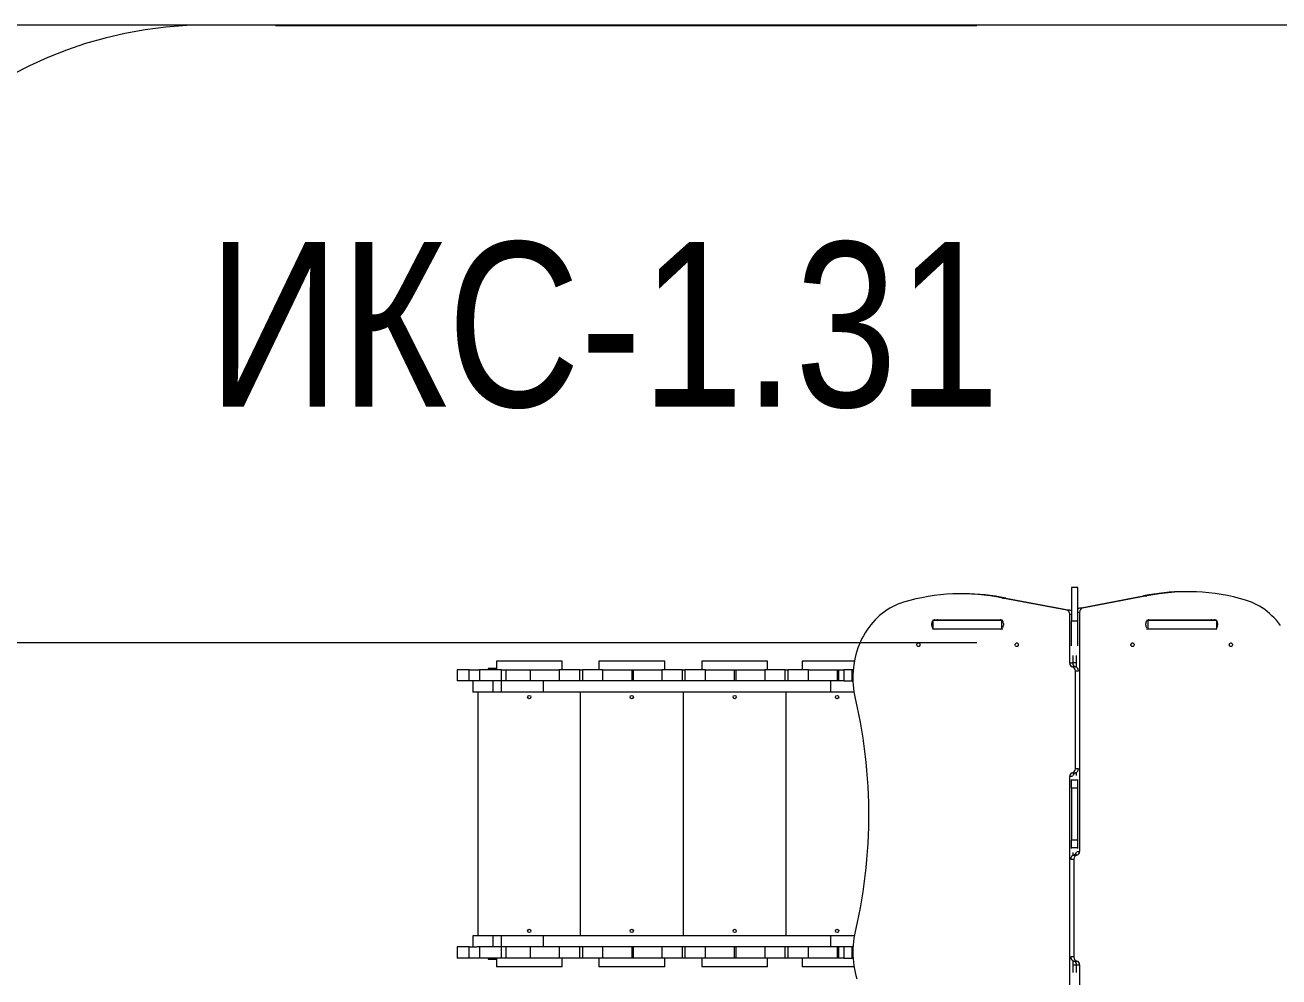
# Model space of a CAD drawing. Header units: millimetres. Extents: x -5431 to 4449, y -5103 to 3731.
# Drawn here: x -2385 to 661, y 1419 to 3731 of the extents above; entities that cross this region are included whole.
import ezdxf

# ---------------------------------------------------------------- set-up
doc = ezdxf.new("R2010")
doc.units = ezdxf.units.MM
for name, color, linetype in [('DiKom', 7, 'Continuous'), ('DIKOM_ЗОНА', 80, 'Continuous'), ('DIKOM_ОБЪЕКТ', 7, 'Continuous'), ('DIKOM_РАЗМЕР_ЗОНА', 7, 'Continuous'), ('DIKOM_РАЗМЕР_ОБЪЕКТА', 7, 'Continuous')]:
    doc.layers.add(name, color=color, linetype=linetype)
doc.styles.add('style1', font='arial.ttf', dxfattribs={"width": 0.8})
doc.dimstyles.new('1-50', dxfattribs={"dimtxt": 300, "dimasz": 200, "dimexe": 100, "dimexo": 0, "dimgap": 100, "dimtad": 1, "dimtxsty": 'style1', "dimcen": 200, "dimclrd": 7, "dimclre": 7, "dimclrt": 7, "dimadec": 1, "dimazin": 2, "dimtfac": 1, "dimtmove": 0, "dimatfit": 2, "dimfxl": 0, "dimlwd": 25, "dimlwe": 18, "dimarcsym": 0})

# ---------------------------------------------------------------- blocks, each defined once
blk = doc.blocks.new('*D10')
at = {"layer": 'Defpoints', "color": 0, "transparency": 16777216}
for p in [(-3301.1, 2230.5), (-72.6, 2230.5), (2787.9, -2269.5)]:
    blk.add_point(p, dxfattribs=at)
at = {"layer": 'DIKOM_РАЗМЕР_ОБЪЕКТА', "color": 7, "lineweight": 18, "transparency": 16777216}
for p, q in [((-72.6, 2230.5), (-3401.1, 2230.5)), ((2787.9, -2269.5), (-3401.1, -2269.5))]:
    blk.add_line(p, q, dxfattribs=at)
at = {"layer": 'DIKOM_РАЗМЕР_ОБЪЕКТА', "color": 7, "lineweight": 25, "transparency": 16777216}
blk.add_line((-3301.1, -2069.5), (-3301.1, 2030.5), dxfattribs=at)
at = {"layer": 'DIKOM_РАЗМЕР_ОБЪЕКТА', "color": 7, "transparency": 16777216}
for points in [[(-3334.5, 2030.5), (-3267.8, 2030.5), (-3301.1, 2230.5)], [(-3334.5, -2069.5), (-3267.8, -2069.5), (-3301.1, -2269.5)]]:
    blk.add_solid(points, dxfattribs=at)
at = {"layer": 'DIKOM_РАЗМЕР_ОБЪЕКТА', "color": 7, "transparency": 16777216, "insert": (-3554.3, -459.1), "char_height": 300, "attachment_point": 5, "rotation": 90, "style": 'style1'}
blk.add_mtext('4500', dxfattribs=at)
blk = doc.blocks.new('*D12')
at = {"layer": 'Defpoints', "color": 0, "transparency": 16777216}
for p in [(-4981.4, 3731.3), (686.9, 3731.3), (1506.1, -3768.7)]:
    blk.add_point(p, dxfattribs=at)
at = {"layer": 'DIKOM_РАЗМЕР_ЗОНА', "color": 7, "lineweight": 18, "transparency": 16777216}
for p, q in [((686.9, 3731.3), (-5081.4, 3731.3)), ((1506.1, -3768.7), (-5081.4, -3768.7))]:
    blk.add_line(p, q, dxfattribs=at)
at = {"layer": 'DIKOM_РАЗМЕР_ЗОНА', "color": 7, "lineweight": 25, "transparency": 16777216}
blk.add_line((-4981.4, -3568.7), (-4981.4, 3531.3), dxfattribs=at)
at = {"layer": 'DIKOM_РАЗМЕР_ЗОНА', "color": 7, "transparency": 16777216}
for points in [[(-5014.8, 3531.3), (-4948.1, 3531.3), (-4981.4, 3731.3)], [(-5014.8, -3568.7), (-4948.1, -3568.7), (-4981.4, -3768.7)]]:
    blk.add_solid(points, dxfattribs=at)
at = {"layer": 'DIKOM_РАЗМЕР_ЗОНА', "color": 7, "transparency": 16777216, "insert": (-5234.6, -428.9), "char_height": 300, "attachment_point": 5, "rotation": 90, "style": 'style1'}
blk.add_mtext('7500', dxfattribs=at)

msp = doc.modelspace()

# ---------------------------------------------------------------- linework, layer by layer
at = {"layer": 'DiKom'}
msp.add_line((-72.635, 3730.479), (-1776.93, 3730.479), dxfattribs=at)
at = {"layer": 'DIKOM_ЗОНА', "color": 3, "lineweight": 15}
msp.add_lwpolyline([(2697.165, 2789.454, 0.39726126), (1698.859, 3731.263), (-1940.969, 3731.263, 0.41421356), (-2940.969, 2731.263), (-2940.969, 2112.038, -0.32174975), (-3621.055, 1164.591)], format="xyb", dxfattribs=at)
at = {"layer": 'DIKOM_ОБЪЕКТ', "color": 7, "linetype": 'Continuous', "lineweight": 15}
for p, q in [((-102.816, 2350.01), (-110.316, 2350.01)), ((172.353, 2365.417), (157.353, 2365.417)), ((157.353, 2365.417), (157.353, 2284.242)), ((172.353, 2284.242), (172.353, 2365.417)), ((440.031, 2354.969), (432.531, 2354.969)), ((145.574, 2310.359), (-10.202, 2339.652)), ((-10.202, 2339.652), (-2.702, 2339.652)), ((-2.702, 2339.652), (153.074, 2310.359)), ((176.639, 2315.318), (332.417, 2344.611)), ((184.139, 2315.318), (176.639, 2315.318)), ((339.917, 2344.611), (184.139, 2315.318)), ((332.417, 2344.611), (339.917, 2344.611)), ((-180.603, 2286.145), (-179.534, 2286.145)), ((-179.534, 2286.145), (-179.534, 2265.145)), ((-179.534, 2286.145), (-12.802, 2286.145)), ((-174.707, 2286.895), (-15.791, 2286.895)), ((-12.802, 2286.145), (-12.802, 2265.145)), ((-12.802, 2286.145), (-9.747, 2286.145)), ((153.074, 2310.359), (145.574, 2310.359)), ((152.842, 2181.264), (152.842, 2300.489)), ((152.842, 2300.489), (157.353, 2300.489)), ((172.353, 2305.448), (176.871, 2305.448)), ((176.871, 2305.448), (176.873, 1723.988)), ((339.606, 2286.145), (342.86, 2286.145)), ((342.86, 2286.145), (342.86, 2265.145)), ((342.86, 2286.145), (509.252, 2286.145)), ((345.506, 2286.895), (504.422, 2286.895)), ((509.252, 2286.145), (509.252, 2265.145)), ((509.252, 2286.145), (510.322, 2286.145)), ((-182.501, 2273.395), (-182.501, 2277.895)), ((-180.646, 2277.895), (-182.501, 2277.895)), ((-182.501, 2273.395), (-180.646, 2273.395)), ((-180.646, 2283.234), (-180.646, 2268.056)), ((-180.603, 2265.145), (-179.534, 2265.145)), ((-179.534, 2265.145), (-12.802, 2265.145)), ((-15.791, 2264.395), (-174.707, 2264.395)), ((-169.257, 2264.712), (-169.257, 2265.145)), ((-140.911, 2265.145), (-140.911, 2264.395)), ((-85.639, 2264.395), (-85.639, 2265.145)), ((-12.802, 2265.145), (-9.747, 2265.145)), ((-7.997, 2277.895), (-7.997, 2273.395)), ((157.353, 2284.242), (172.353, 2284.242)), ((157.353, 2223.912), (157.353, 2284.242)), ((172.353, 2223.858), (172.353, 2284.242)), ((337.712, 2273.395), (337.712, 2277.895)), ((339.606, 2265.145), (342.86, 2265.145)), ((342.86, 2265.145), (509.252, 2265.145)), ((504.422, 2264.395), (345.506, 2264.395)), ((403.818, 2265.145), (403.818, 2264.395)), ((459.089, 2265.145), (459.089, 2264.395)), ((498.976, 2265.145), (498.976, 2264.713)), ((509.252, 2265.145), (510.322, 2265.145)), ((510.364, 2268.056), (510.364, 2283.234)), ((512.216, 2277.895), (510.364, 2277.895)), ((510.364, 2273.395), (512.216, 2273.395)), ((512.216, 2277.895), (512.216, 2273.395)), ((160.342, 2199.997), (160.342, 2181.264)), ((169.371, 2171.47), (169.371, 2199.961)), ((-1335.141, 2165.145), (-1335.141, 2138.145)), ((-1306.012, 2165.145), (-1335.141, 2165.145)), ((-1306.012, 2138.145), (-1306.012, 2165.145)), ((-1306.012, 2165.145), (-1280.825, 2165.145)), ((-1280.825, 2165.145), (-1280.825, 2138.145)), ((-1227.89, 2165.145), (-1280.825, 2165.145)), ((-1260.141, 2168.145), (-1260.141, 2165.145)), ((-1240.141, 2168.145), (-1260.141, 2168.145)), ((-1240.141, 2186.145), (-1240.141, 2165.145)), ((-1080.141, 2186.145), (-1240.141, 2186.145)), ((-1227.89, 2138.145), (-1227.89, 2165.145)), ((-1227.89, 2165.145), (-1217.102, 2165.145)), ((-1217.102, 2165.145), (-1217.102, 2138.145)), ((-1217.102, 2165.145), (-1158.191, 2165.145)), ((-1158.191, 2165.145), (-1158.191, 2138.145)), ((-1158.191, 2165.145), (-1087.141, 2165.145)), ((-1087.141, 2165.145), (-1087.141, 2138.145)), ((-1037.141, 2165.145), (-1087.141, 2165.145)), ((-1080.141, 2165.145), (-1080.141, 2186.145)), ((-1037.141, 2138.145), (-1037.141, 2165.145)), ((-1037.141, 2165.145), (-1031.141, 2165.145)), ((-1031.141, 2165.145), (-1031.141, 2138.145)), ((-981.141, 2165.145), (-1031.141, 2165.145)), ((-991.141, 2186.145), (-991.141, 2165.145)), ((-831.141, 2186.145), (-991.141, 2186.145)), ((-981.141, 2138.145), (-981.141, 2165.145)), ((-981.141, 2165.145), (-911.141, 2165.145)), ((-911.141, 2165.145), (-911.141, 2138.145)), ((-911.141, 2165.145), (-908.141, 2165.145)), ((-908.141, 2165.145), (-908.141, 2138.145)), ((-908.141, 2165.145), (-838.141, 2165.145)), ((-838.141, 2165.145), (-838.141, 2138.145)), ((-788.141, 2165.145), (-838.141, 2165.145)), ((-831.141, 2165.145), (-831.141, 2186.145)), ((-788.141, 2138.145), (-788.141, 2165.145)), ((-788.141, 2165.145), (-782.141, 2165.145)), ((-782.141, 2165.145), (-782.141, 2138.145)), ((-732.141, 2165.145), (-782.141, 2165.145)), ((-741.141, 2186.145), (-741.141, 2165.145)), ((-581.141, 2186.145), (-741.141, 2186.145)), ((-732.141, 2138.145), (-732.141, 2165.145)), ((-732.141, 2165.145), (-662.141, 2165.145)), ((-662.141, 2165.145), (-662.141, 2138.145)), ((-662.141, 2165.145), (-658.141, 2165.145)), ((-658.141, 2165.145), (-658.141, 2138.145)), ((-658.141, 2165.145), (-588.141, 2165.145)), ((-588.141, 2165.145), (-588.141, 2138.145)), ((-538.141, 2165.145), (-588.141, 2165.145)), ((-581.141, 2165.145), (-581.141, 2186.145)), ((-538.141, 2138.145), (-538.141, 2165.145)), ((-538.141, 2165.145), (-532.141, 2165.145)), ((-532.141, 2165.145), (-532.141, 2138.145)), ((-482.141, 2165.145), (-532.141, 2165.145)), ((-496.92, 2186.145), (-496.92, 2165.145)), ((-370.361, 2186.145), (-496.92, 2186.145)), ((-482.141, 2138.145), (-482.141, 2165.145)), ((-482.141, 2165.145), (-412.141, 2165.145)), ((-412.141, 2165.145), (-412.141, 2138.145)), ((-412.141, 2165.145), (-409.141, 2165.145)), ((-409.141, 2165.145), (-409.141, 2138.145)), ((-409.141, 2165.145), (-395.599, 2165.145)), ((-395.599, 2165.145), (-395.599, 2138.145)), ((-375.423, 2165.145), (-395.599, 2165.145)), ((-375.423, 2138.145), (-375.423, 2165.145)), ((-373.288, 2165.145), (-375.423, 2165.145)), ((160.342, 2181.264), (152.842, 2181.264)), ((166.906, 2172.377), (159.406, 2172.377)), ((169.371, 2182.444), (160.342, 2182.444)), ((-1306.012, 2138.145), (-1335.141, 2138.145)), ((-1287.494, 2138.145), (-1306.012, 2138.145)), ((-1297.034, 2138.145), (-1297.034, 2111.145)), ((-1296.386, 2111.145), (-1296.386, 2138.145)), ((-1247.728, 2138.145), (-1287.494, 2138.145)), ((-1247.728, 2111.145), (-1247.728, 2138.145)), ((-1227.6, 2138.145), (-1247.728, 2138.145)), ((-1227.6, 2111.145), (-1227.6, 2138.145)), ((-1125.731, 2138.145), (-1227.6, 2138.145)), ((-1125.731, 2111.145), (-1125.731, 2138.145)), ((-427.686, 2138.145), (-1125.731, 2138.145)), ((-427.686, 2111.145), (-427.686, 2138.145)), ((-394.805, 2138.145), (-427.686, 2138.145)), ((-394.805, 2138.145), (-375.423, 2138.145)), ((-374.047, 2138.145), (-375.423, 2138.145)), ((166.699, 1925.063), (166.699, 2162.502)), ((166.699, 2162.502), (174.096, 2162.502)), ((-1296.386, 2111.145), (-1297.034, 2111.145)), ((-1247.728, 2111.145), (-1296.386, 2111.145)), ((-1285.141, 2111.145), (-1285.141, 1519.145)), ((-1227.6, 2111.145), (-1247.728, 2111.145)), ((-1125.731, 2111.145), (-1227.6, 2111.145)), ((-427.686, 2111.145), (-1125.731, 2111.145)), ((-1036.141, 2111.145), (-1036.141, 1519.145)), ((-786.141, 2111.145), (-786.141, 1519.145)), ((-537.141, 2111.145), (-537.141, 1519.145)), ((-371.459, 2111.145), (-427.686, 2111.145)), ((174.199, 1925.063), (166.699, 1925.063)), ((152.844, 1324.841), (152.842, 1906.302)), ((159.924, 1906.302), (152.842, 1906.302)), ((157.353, 1897.585), (157.353, 1898.676)), ((172.353, 1897.585), (157.353, 1897.585)), ((157.353, 1877.541), (157.353, 1897.585)), ((159.406, 1915.189), (166.906, 1915.189)), ((169.372, 1914.675), (165.279, 1914.675)), ((169.372, 1908.441), (169.372, 1916.096)), ((172.353, 1897.585), (172.353, 1898.7)), ((172.353, 1877.541), (172.353, 1897.585)), ((172.353, 1877.541), (157.353, 1877.541)), ((157.353, 1877.541), (157.353, 1752.749)), ((172.353, 1752.749), (172.353, 1877.541)), ((157.353, 1752.749), (172.353, 1752.749)), ((157.353, 1732.705), (157.353, 1752.749)), ((172.353, 1732.705), (172.353, 1752.749)), ((172.353, 1732.705), (157.353, 1732.705)), ((157.353, 1731.615), (157.353, 1732.705)), ((160.343, 1721.868), (160.343, 1714.193)), ((164.436, 1715.615), (160.343, 1715.615)), ((170.309, 1715.101), (162.809, 1715.101)), ((169.794, 1723.988), (176.873, 1723.988)), ((172.353, 1731.588), (172.353, 1732.705)), ((155.516, 1705.226), (163.016, 1705.226)), ((163.016, 1705.226), (163.016, 1467.787)), ((-1297.034, 1519.145), (-1297.034, 1492.145)), ((-1296.386, 1519.145), (-1297.034, 1519.145)), ((-1296.386, 1492.145), (-1296.386, 1519.145)), ((-1247.728, 1519.145), (-1296.386, 1519.145)), ((-1247.728, 1492.145), (-1247.728, 1519.145)), ((-1227.6, 1519.145), (-1247.728, 1519.145)), ((-1227.6, 1492.145), (-1227.6, 1519.145)), ((-1125.731, 1519.145), (-1227.6, 1519.145)), ((-1125.731, 1492.145), (-1125.731, 1519.145)), ((-427.686, 1519.145), (-1125.731, 1519.145)), ((-427.686, 1492.145), (-427.686, 1519.145)), ((-370.61, 1519.145), (-427.686, 1519.145)), ((-1335.141, 1492.145), (-1335.141, 1465.145)), ((-1306.012, 1492.145), (-1335.141, 1492.145)), ((-1306.012, 1465.145), (-1335.141, 1465.145)), ((-1306.012, 1465.145), (-1306.012, 1492.145)), ((-1306.012, 1492.145), (-1287.494, 1492.145)), ((-1280.825, 1465.145), (-1306.012, 1465.145)), ((-1247.728, 1492.145), (-1287.494, 1492.145)), ((-1280.825, 1492.145), (-1280.825, 1465.145)), ((-1227.89, 1465.145), (-1280.825, 1465.145)), ((-1260.141, 1465.145), (-1260.141, 1462.145)), ((-1227.6, 1492.145), (-1247.728, 1492.145)), ((-1240.141, 1465.145), (-1240.141, 1444.145)), ((-1227.89, 1465.145), (-1227.89, 1492.145)), ((-1217.102, 1465.145), (-1227.89, 1465.145)), ((-1125.731, 1492.145), (-1227.6, 1492.145)), ((-1217.102, 1492.145), (-1217.102, 1465.145)), ((-1158.191, 1465.145), (-1217.102, 1465.145)), ((-1158.191, 1492.145), (-1158.191, 1465.145)), ((-1087.141, 1465.145), (-1158.191, 1465.145)), ((-427.686, 1492.145), (-1125.731, 1492.145)), ((-1087.141, 1492.145), (-1087.141, 1465.145)), ((-1037.141, 1465.145), (-1087.141, 1465.145)), ((-1080.141, 1444.145), (-1080.141, 1465.145)), ((-1037.141, 1465.145), (-1037.141, 1492.145)), ((-1031.141, 1465.145), (-1037.141, 1465.145)), ((-1031.141, 1492.145), (-1031.141, 1465.145)), ((-981.141, 1465.145), (-1031.141, 1465.145)), ((-991.141, 1465.145), (-991.141, 1444.145)), ((-981.141, 1465.145), (-981.141, 1492.145)), ((-911.141, 1465.145), (-981.141, 1465.145)), ((-911.141, 1492.145), (-911.141, 1465.145)), ((-908.141, 1465.145), (-911.141, 1465.145)), ((-908.141, 1492.145), (-908.141, 1465.145)), ((-838.141, 1465.145), (-908.141, 1465.145)), ((-838.141, 1492.145), (-838.141, 1465.145)), ((-788.141, 1465.145), (-838.141, 1465.145)), ((-831.141, 1444.145), (-831.141, 1465.145)), ((-788.141, 1465.145), (-788.141, 1492.145)), ((-782.141, 1465.145), (-788.141, 1465.145)), ((-782.141, 1492.145), (-782.141, 1465.145)), ((-732.141, 1465.145), (-782.141, 1465.145)), ((-741.141, 1465.145), (-741.141, 1444.145)), ((-732.141, 1465.145), (-732.141, 1492.145)), ((-662.141, 1465.145), (-732.141, 1465.145)), ((-662.141, 1492.145), (-662.141, 1465.145)), ((-658.141, 1465.145), (-662.141, 1465.145)), ((-658.141, 1492.145), (-658.141, 1465.145)), ((-588.141, 1465.145), (-658.141, 1465.145)), ((-588.141, 1492.145), (-588.141, 1465.145)), ((-538.141, 1465.145), (-588.141, 1465.145)), ((-581.141, 1444.145), (-581.141, 1465.145)), ((-538.141, 1465.145), (-538.141, 1492.145)), ((-532.141, 1465.145), (-538.141, 1465.145)), ((-532.141, 1492.145), (-532.141, 1465.145)), ((-482.141, 1465.145), (-532.141, 1465.145)), ((-496.92, 1465.145), (-496.92, 1444.145)), ((-482.141, 1465.145), (-482.141, 1492.145)), ((-412.141, 1465.145), (-482.141, 1465.145)), ((-394.805, 1492.145), (-427.686, 1492.145)), ((-412.141, 1492.145), (-412.141, 1465.145)), ((-409.141, 1465.145), (-412.141, 1465.145)), ((-409.141, 1492.145), (-409.141, 1465.145)), ((-395.599, 1465.145), (-409.141, 1465.145)), ((-395.599, 1492.145), (-395.599, 1465.145)), ((-395.599, 1465.145), (-375.423, 1465.145)), ((-375.423, 1492.145), (-394.805, 1492.145)), ((-375.423, 1465.145), (-375.423, 1492.145)), ((-373.825, 1492.145), (-375.423, 1492.145)), ((-373.678, 1465.145), (-375.423, 1465.145)), ((163.016, 1467.787), (155.623, 1467.787)), ((-1260.141, 1462.145), (-1240.141, 1462.145)), ((-1080.141, 1444.145), (-1240.141, 1444.145)), ((-831.141, 1444.145), (-991.141, 1444.145)), ((-581.141, 1444.145), (-741.141, 1444.145)), ((-371.242, 1444.145), (-496.92, 1444.145)), ((160.344, 1458.82), (160.344, 1430.285)), ((169.373, 1447.845), (160.344, 1447.845)), ((162.809, 1457.913), (170.309, 1457.913)), ((169.373, 1449.026), (176.873, 1449.026)), ((169.373, 1430.337), (169.373, 1449.026)), ((176.873, 1449.026), (176.873, 1329.801))]:
    msp.add_line(p, q, dxfattribs=at)
at = {"layer": 'DIKOM_ОБЪЕКТ', "color": 7, "linetype": 'Continuous', "lineweight": 15, "flags": 128}
for points in [[(-250.621, 2329.505), (-257.591, 2327.244), (-264.468, 2324.632), (-271.24, 2321.673), (-277.892, 2318.373), (-284.411, 2314.738), (-290.786, 2310.775), (-297.004, 2306.493), (-303.053, 2301.899), (-308.921, 2297.002), (-314.597, 2291.811), (-320.069, 2286.338), (-325.328, 2280.591), (-330.362, 2274.584), (-335.163, 2268.326), (-339.721, 2261.83), (-344.027, 2255.11), (-348.072, 2248.177), (-351.85, 2241.045), (-355.352, 2233.728), (-358.573, 2226.241), (-361.505, 2218.597), (-364.142, 2210.811), (-366.481, 2202.899), (-368.516, 2194.876), (-370.243, 2186.758), (-371.66, 2178.559), (-372.763, 2170.297), (-373.549, 2161.986), (-374.019, 2153.644), (-374.17, 2145.286), (-374.003, 2136.928), (-373.517, 2128.587), (-372.715, 2120.278), (-371.596, 2112.019), (-370.164, 2103.824), (-368.421, 2095.71)], [(664.878, 2273.285), (660.078, 2279.543), (655.043, 2285.551), (649.784, 2291.297), (644.312, 2296.771), (638.636, 2301.961), (632.768, 2306.858), (626.72, 2311.452), (620.502, 2315.735), (614.127, 2319.697), (607.607, 2323.332), (600.955, 2326.632), (594.184, 2329.592), (587.306, 2332.204), (580.336, 2334.464)], [(-218.571, 2226.145), (-218.417, 2227.384), (-217.966, 2228.524), (-217.256, 2229.47), (-216.343, 2230.147), (-215.303, 2230.5), (-214.218, 2230.5), (-213.178, 2230.147), (-212.265, 2229.47), (-211.555, 2228.524), (-211.104, 2227.384), (-210.95, 2226.145), (-211.104, 2224.905), (-211.555, 2223.766), (-212.265, 2222.82), (-213.178, 2222.142), (-214.218, 2221.79), (-215.303, 2221.79), (-216.343, 2222.142), (-217.256, 2222.82), (-217.966, 2223.766), (-218.417, 2224.905), (-218.571, 2226.145)], [(-211.01, 2226.926), (-211.071, 2226.145), (-211.01, 2225.364)], [(20.452, 2226.145), (20.606, 2227.384), (21.057, 2228.524), (21.767, 2229.47), (22.679, 2230.147), (23.72, 2230.5), (24.805, 2230.5), (25.845, 2230.147), (26.758, 2229.47), (27.468, 2228.524), (27.919, 2227.384), (28.073, 2226.145), (27.919, 2224.905), (27.468, 2223.766), (26.758, 2222.82), (25.845, 2222.142), (24.805, 2221.79), (23.72, 2221.79), (22.679, 2222.142), (21.767, 2222.82), (21.057, 2223.766), (20.606, 2224.905), (20.452, 2226.145)], [(28.012, 2226.926), (27.952, 2226.145), (28.012, 2225.364)], [(309.263, 2226.145), (309.109, 2224.905), (308.658, 2223.766), (307.948, 2222.82), (307.036, 2222.142), (305.995, 2221.79), (304.91, 2221.79), (303.87, 2222.142), (302.957, 2222.82), (302.247, 2223.766), (301.797, 2224.905), (301.642, 2226.145), (301.797, 2227.384), (302.247, 2228.524), (302.957, 2229.47), (303.87, 2230.147), (304.91, 2230.5), (305.995, 2230.5), (307.036, 2230.147), (307.948, 2229.47), (308.658, 2228.524), (309.109, 2227.384), (309.263, 2226.145)], [(301.703, 2225.364), (301.763, 2226.145), (301.703, 2226.926)], [(548.286, 2226.145), (548.132, 2224.905), (547.681, 2223.766), (546.971, 2222.82), (546.059, 2222.142), (545.018, 2221.79), (543.933, 2221.79), (542.893, 2222.142), (541.98, 2222.82), (541.27, 2223.766), (540.82, 2224.905), (540.665, 2226.145), (540.82, 2227.384), (541.27, 2228.524), (541.98, 2229.47), (542.893, 2230.147), (543.933, 2230.5), (545.018, 2230.5), (546.059, 2230.147), (546.971, 2229.47), (547.681, 2228.524), (548.132, 2227.384), (548.286, 2226.145)], [(540.726, 2225.364), (540.786, 2226.145), (540.726, 2226.926)], [(-368.421, 2095.71), (-364.09, 2076.603), (-360.063, 2057.407), (-356.34, 2038.13), (-352.922, 2018.778), (-349.812, 1999.356), (-347.01, 1979.873), (-344.517, 1960.333), (-342.334, 1940.744), (-340.461, 1921.112), (-338.9, 1901.444), (-337.65, 1881.746), (-336.712, 1862.025), (-336.086, 1842.288), (-335.774, 1822.54), (-335.774, 1802.79), (-336.086, 1783.042), (-336.712, 1763.305), (-337.65, 1743.584), (-338.9, 1723.886), (-340.461, 1704.218), (-342.334, 1684.586), (-344.517, 1664.997), (-347.01, 1645.457), (-349.812, 1625.974), (-352.922, 1606.552), (-356.34, 1587.2), (-360.063, 1567.923), (-364.09, 1548.727), (-368.421, 1529.62)], [(-368.421, 1529.62), (-370.164, 1521.506), (-371.596, 1513.311), (-372.715, 1505.052), (-373.517, 1496.743), (-374.003, 1488.402), (-374.17, 1480.044), (-374.019, 1471.686), (-373.549, 1463.344), (-372.763, 1455.033), (-371.66, 1446.771), (-370.243, 1438.572), (-368.516, 1430.454), (-366.481, 1422.431), (-364.142, 1414.519)]]:
    msp.add_lwpolyline(points, dxfattribs=at)
at = {"layer": 'DIKOM_ОБЪЕКТ', "color": 7, "linetype": 'Continuous', "lineweight": 15}
for centre in [(-1160.141, 2099.145), (-911.141, 2099.145), (-661.141, 2099.145), (-412.141, 2099.145), (-1160.141, 1531.145), (-911.141, 1531.145), (-661.141, 1531.145), (-412.141, 1531.145)]:
    msp.add_circle(centre, 4, dxfattribs=at)
for centre, radius, start, end in [((-110.37, 1859.721), 490.273, 78.210894, 106.622655), ((-102.913, 1860.074), 489.936, 78.197504, 89.988649), ((432.628, 1865.03), 489.94, 90.011393, 101.802446), ((440.085, 1864.679), 490.275, 73.377378, 101.789048), ((178.268, 2307.187), 8.293, 101.332277, 135.502284), ((186.538, 2305.94), 9.68, 104.350573, 182.913713), ((-174.68, 2279.939), 6.956, 90.223077, 116.852301), ((-167.179, 2279.937), 6.958, 90.225712, 116.849417), ((-15.819, 2279.937), 6.958, 63.150411, 89.774336), ((143.175, 2300.981), 9.68, 357.086341, 75.649482), ((151.445, 2302.229), 8.292, 44.559805, 78.669557), ((345.534, 2279.937), 6.958, 90.225606, 116.849647), ((496.895, 2279.937), 6.958, 63.150353, 89.774269), ((504.395, 2279.937), 6.958, 63.150583, 89.774288), ((-172.686, 2277.979), 9.815, 143.767369, 180.491055), ((-172.686, 2273.311), 9.815, 179.509112, 216.232632), ((-174.679, 2271.354), 6.959, 243.153961, 269.771697), ((-167.179, 2271.355), 6.961, 243.156847, 269.769061), ((-15.819, 2271.355), 6.961, 270.230891, 296.843326), ((-17.841, 2277.974), 9.845, 359.540309, 34.691712), ((-17.841, 2273.316), 9.845, 325.308286, 0.459523), ((347.528, 2277.979), 9.816, 143.807513, 180.48996), ((347.528, 2273.311), 9.816, 179.510208, 216.192489), ((345.534, 2271.355), 6.96, 243.156616, 269.769167), ((496.894, 2271.355), 6.96, 270.230958, 296.843383), ((504.394, 2271.355), 6.961, 270.230939, 296.843153), ((502.4, 2277.979), 9.816, 359.51004, 36.192487), ((502.4, 2273.311), 9.816, 323.807511, 0.489792), ((-206.001, 2226.145), 5.067, 171.244267, 188.755733), ((33.02, 2226.145), 5.065, 171.245419, 188.754581), ((296.7, 2226.145), 5.064, 351.127481, 8.872519), ((535.723, 2226.145), 5.064, 351.127481, 8.872519), ((161.538, 2180.819), 8.707, 177.07112, 255.824177), ((157.037, 2162.997), 9.675, 357.071001, 75.824338), ((169.038, 2180.819), 8.707, 177.071121, 255.824114), ((164.537, 2162.997), 9.675, 357.070989, 75.824406), ((157.037, 1924.569), 9.675, 284.175854, 2.92896), ((164.537, 1924.569), 9.675, 284.175886, 2.928928), ((161.538, 1906.747), 8.707, 104.175821, 182.929144), ((168.924, 1906.926), 8.505, 103.7275, 171.944249), ((165.178, 1705.721), 9.675, 104.175799, 182.928932), ((160.792, 1723.362), 8.504, 283.723965, 351.86073), ((172.678, 1705.721), 9.675, 104.175901, 182.928857), ((168.177, 1723.543), 8.707, 284.175807, 2.929096), ((165.178, 1467.293), 9.675, 177.071041, 255.824382), ((172.678, 1467.293), 9.675, 177.071092, 255.824359), ((160.677, 1449.471), 8.707, 357.0712, 75.824097), ((168.177, 1449.471), 8.707, 357.0712, 75.824097)]:
    msp.add_arc(centre, radius, start, end, dxfattribs=at)

# ---------------------------------------------------------------- texts
at = {"layer": 'DiKom', "insert": (-1940.969, 3204.048), "char_height": 400, "width": 5405.47657, "attachment_point": 1, "style": 'style1'}
msp.add_mtext('ИКС-1.31', dxfattribs=at)

# ---------------------------------------------------------------- dimensions: what is measured, and where the dimension line sits
at = {"layer": 'DIKOM_РАЗМЕР_ЗОНА'}
dim = msp.add_linear_dim(base=(-4981.436, 3731.263), p1=(1506.093, -3768.737), p2=(686.924, 3731.263), angle=90, dimstyle='1-50', dxfattribs=at)
dim.commit()
dim.dimension.update_dxf_attribs({"geometry": '*D12', "text_midpoint": (-4981.436, -428.95), "dimtype": 160})
at = {"layer": 'DIKOM_РАЗМЕР_ОБЪЕКТА'}
dim = msp.add_linear_dim(base=(-3301.141, 2230.479), p1=(2787.859, -2269.521), p2=(-72.635, 2230.479), angle=90, dimstyle='1-50', dxfattribs=at)
dim.commit()
dim.dimension.update_dxf_attribs({"geometry": '*D10', "text_midpoint": (-3301.141, -459.066), "dimtype": 160})

doc.saveas('drawing.dxf')
